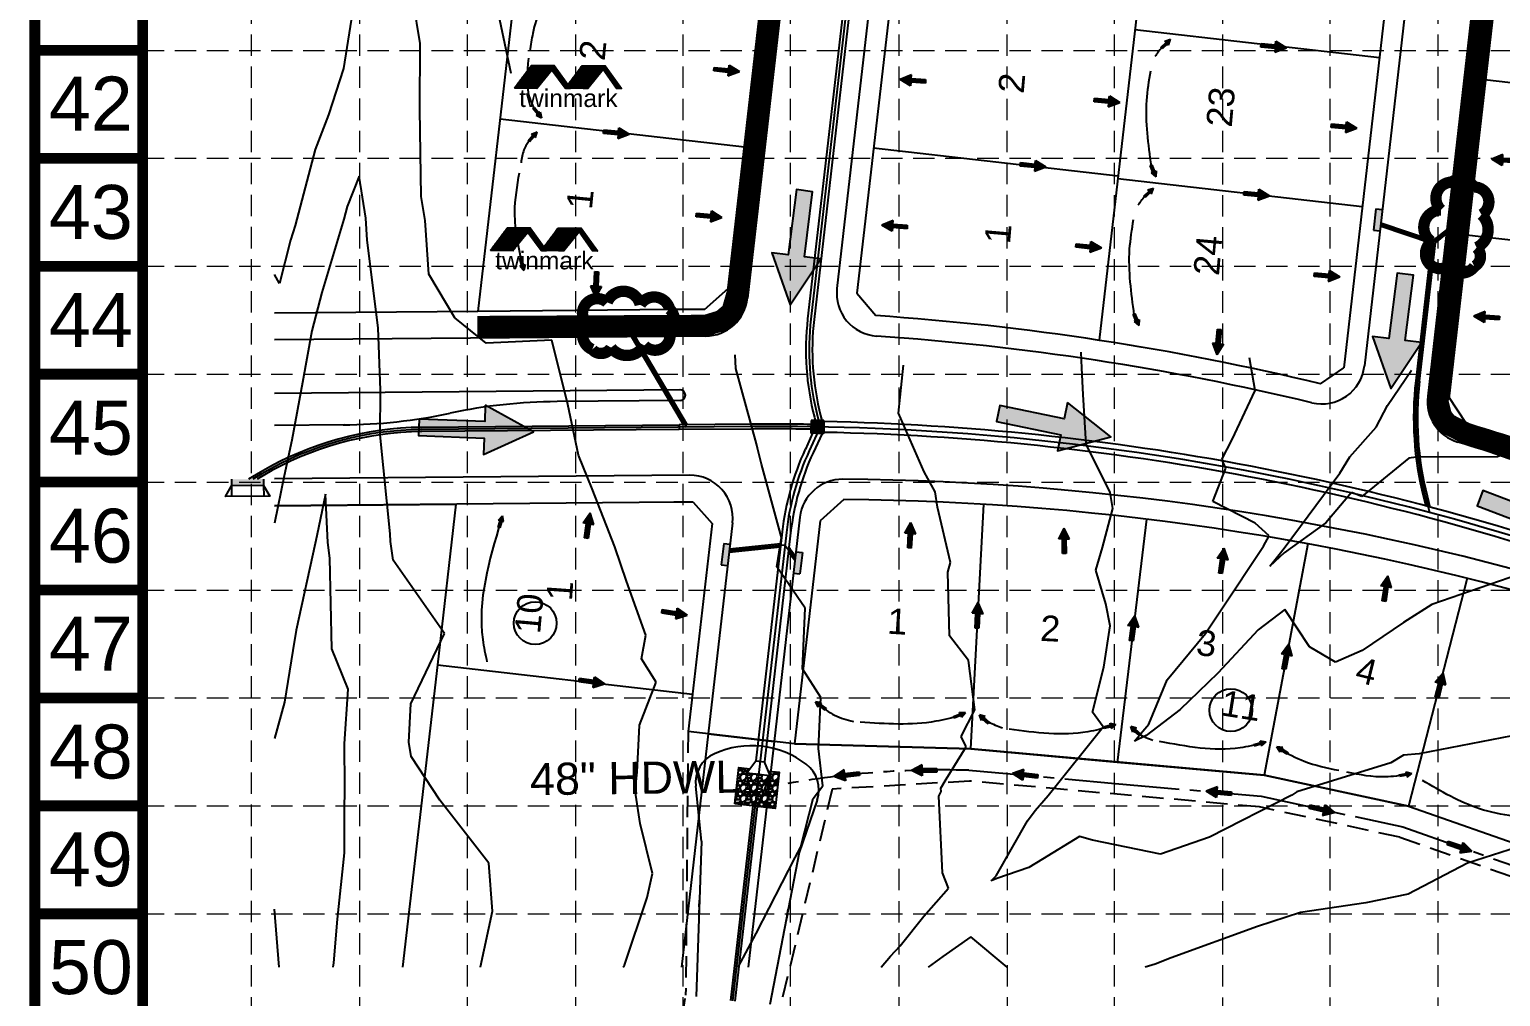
# Model space of a CAD drawing. Header units: feet. Extents: x 9918 to 11941, y 10990 to 14224.
# Drawn here: x 9918 to 10605, y 11660 to 12112 of the extents above; entities that cross this region are included whole.
import ezdxf
from ezdxf.enums import TextEntityAlignment as Align

# ---------------------------------------------------------------- set-up
doc = ezdxf.new("R2010")
doc.units = ezdxf.units.FT
doc.header["$LTSCALE"] = 40
doc.header["$MEASUREMENT"] = 0
for name, pattern in [('CENTER2', [1.125, 0.75, -0.125, 0.125, -0.125]), ('DASHED', [0.75, 0.5, -0.25]), ('HIDDEN', [0.375, 0.25, -0.125])]:
    doc.linetypes.add(name, pattern=pattern)
doc.layers.get('0').update_dxf_attribs({"linetype": 'CONTINUOUS'})
for name, color, linetype in [('ARROWS', 252, 'CONTINUOUS'), ('BASE', 7, 'CONTINUOUS'), ('BNDRY-PH1', 4, 'CONTINUOUS'), ('BNDRY-PH2', 8, 'CONTINUOUS'), ('CONT-MJR', 252, 'CONTINUOUS'), ('CONT-MNR', 253, 'CONTINUOUS'), ('DAMTXT', 4, 'CONTINUOUS'), ('EASE-OS', 2, 'HIDDEN'), ('EROSION BLANKETS', 84, 'CONTINUOUS'), ('GRD-FLOW', 7, 'CONTINUOUS'), ('GRID', 254, 'DASHED'), ('LEGEND', 7, 'CONTINUOUS'), ('LOTNUM', 8, 'CONTINUOUS'), ('LOTS - PH1', 7, 'CONTINUOUS'), ('PAVING-PH1', 1, 'CONTINUOUS'), ('PAVING-PH2', 8, 'CONTINUOUS'), ('SD', 201, 'CONTINUOUS'), ('SD C-LINE', 201, 'CONTINUOUS'), ('SD-C10-STAPTS', 7, 'CONTINUOUS'), ('SWALE-CL', 2, 'CENTER2')]:
    doc.layers.add(name, color=color, linetype=linetype)
doc.styles.add('L200', font='ARIAL.TTF', dxfattribs={"height": 8})
doc.styles.add('L240', font='ARIAL.TTF', dxfattribs={"height": 9.6})
doc.styles.get("Standard").update_dxf_attribs({"font": 'ARIAL.TTF'})
pattern_1 = [(45, (0.54796, -10.2082), (-0.04331029, 0.04331029), [])]

# ---------------------------------------------------------------- blocks, each defined once
blk = doc.blocks.new('tf')
for p, q in [((0, -0.0005), (0, 0.00051)), ((0, 0.00051), (0.00406, 0.00051)), ((0.00406, 0.00051), (0.00406, 0.00153)), ((0.00406, 0.00153), (0.00711, 0)), ((0.00406, -0.00152), (0.00711, 0)), ((0.00406, -0.0005), (0, -0.0005)), ((0.00406, -0.0005), (0.00406, -0.00152))]:
    blk.add_line(p, q)
for points in [[(0, 0.00051), (0, -0.0005), (0.00406, 0.00051), (0.00406, -0.0005)], [(0.00406, -0.00152), (0.00406, 0.00153), (0.00711, 0), (0.00406, 0.00153)]]:
    blk.add_solid(points)
blk = doc.blocks.new('A$C6EFF0722')
h = blk.add_hatch()
h.set_pattern_fill('ANSI31', color=13, scale=0.49, style=0)
h.set_pattern_definition(pattern_1)
h.paths.add_polyline_path([(34.14, 17.05), (45.19, 31.91), (60.53, 31.91), (71.46, 16.77), (68.21, 16.83), (59.28, 29.47), (48.97, 16.77)])
h.paths.add_polyline_path([(0, 16.93), (11.35, 32.03), (26.69, 32.03), (37.55, 16.98), (34, 17.05), (25.01, 29.03), (15.13, 16.89)])
h = blk.add_hatch()
h.set_pattern_fill('ANSI31', color=13, scale=0.49, style=0)
h.set_pattern_definition(pattern_1)
h.paths.add_polyline_path([(0, 16.93), (11.35, 32.03), (26.69, 32.03), (37.55, 16.98), (34, 17.05), (25.01, 29.03), (15.13, 16.89)])
h.paths.add_polyline_path([(35.86, 19.35), (34.15, 17.04), (37.5, 17.01)], flags=17)
h = blk.add_hatch()
h.set_pattern_fill('ANSI31', color=13, scale=0.49, style=0)
h.set_pattern_definition(pattern_1)
h.paths.add_polyline_path([(35.86, 19.35), (34.15, 17.04), (37.5, 17.01)])
at = {"color": 13}
for points in [[(0, 16.93), (11.35, 32.03), (26.69, 32.03), (37.55, 16.98), (34, 17.05), (25.01, 29.03), (15.13, 16.89)], [(34.14, 17.05), (45.19, 31.91), (60.53, 31.91), (71.46, 16.77), (68.21, 16.83), (59.28, 29.47), (48.97, 16.77)], [(35.86, 19.35), (34.15, 17.04), (37.5, 17.01)]]:
    blk.add_lwpolyline(points, close=True, dxfattribs=at)
at = {"color": 13, "insert": (3.21, 16.11), "char_height": 11.76, "width": 355.7589, "attachment_point": 1}
blk.add_mtext('twinmark', dxfattribs=at)
blk = doc.blocks.new('arrow')
blk.add_lwpolyline([(-67.01, -25.36), (-59.33, -25.42), (-59.57, -56.14), (-51.89, -56.2), (-51.65, -25.48), (-43.97, -25.54), (-55.3, -2.41), (-67.01, -25.36)], close=True)
at = {"color": 254}
for points in [[(-43.97, -25.54), (-67.01, -25.36), (-55.3, -2.41), (-67.01, -25.36)], [(-59.57, -56.14), (-51.89, -56.2), (-59.33, -25.42), (-51.65, -25.48)]]:
    blk.add_solid(points, dxfattribs=at)

msp = doc.modelspace()

# ---------------------------------------------------------------- hatches: boundary and pattern name
at = {"layer": 'SD'}
for points in [[(10550.1, 12028.03), (10547.12, 12028.37), (10545.98, 12018.44), (10548.96, 12018.1)], [(10583.88, 12024.15), (10580.9, 12024.5), (10579.76, 12014.56), (10582.74, 12014.22)], [(10203.03, 11971.59), (10188.03, 11971.46), (10188.05, 11968.46), (10203.05, 11968.59)], [(10027.26, 11902.04), (10012.26, 11901.91), (10012.28, 11898.91), (10027.28, 11899.04)], [(10245.27, 11871.58), (10242.29, 11871.92), (10241.15, 11861.99), (10244.13, 11861.65)], [(10279.05, 11867.7), (10276.07, 11868.05), (10274.93, 11858.11), (10277.91, 11857.77)]]:
    msp.add_hatch(color=5, dxfattribs=at).paths.add_polyline_path(points)
h = msp.add_hatch(color=5, dxfattribs=at)
edge = h.paths.add_edge_path()
edge.add_line((10289.1, 11929.37), (10289.04, 11923.37))
edge.add_arc((10274.32, 10736.46), 1187, 89.28966, 89.57928)
edge.add_line((10283.04, 11923.43), (10283.1, 11929.43))
edge.add_arc((10274.32, 10736.46), 1193, 89.29039, 89.57855, ccw=False)
h = msp.add_hatch(dxfattribs=at)
h.set_pattern_fill('GRAVEL', color=1, scale=5, style=0)
h.set_pattern_definition([(228.0128, (3.6, 5), (-39.999991161, -45.000006708), [0.67268, -66.59544]), (184.9697, (3.15, 4.5), (60.0000052576, 4.999956535), [1.15434, -114.279625]), (132.5104, (2, 4.4), (49.999953592, -55.0000433694), [0.81394, -80.58016]), (267.2737, (0.05, 3.15), (4.9999800886, 100.000001475), [1.05119, -104.06779]), (292.8337, (0, 2.1), (-25.000049527, 59.999982059), [1.030775, -102.046865]), (357.2737, (0.4, 1.15), (-100.000001475, 4.9999800886), [1.05119, -104.06779]), (37.6942, (1.45, 1.1), (-65.000036728, -49.9999520258), [1.390145, -137.624245]), (72.2553, (2.55, 1.95), (35.0000538135, 109.9999811562), [1.31244, -129.931605]), (121.4296, (2.95, 3.2), (-40.000041171, 64.9999751825), [1.05475, -104.420365]), (175.2364, (2.4, 4.1), (55.000004732, -4.999957663), [1.20416, -59.003815]), (222.3974, (1.2, 4.2), (-60.0000367554, -54.99996041), [1.55724, -154.166875]), (138.8141, (5, 3.1), (-35.000014734, 29.999986567), [0.531505, -52.61922]), (171.4692, (4.6, 3.45), (64.999991424, -10.0000395502), [1.011185, -100.107555]), (225, (3.6, 3.6), (-6e-16, -5.00000155), [0.707105, -6.36396]), (203.1986, (3.25, 4.2), (24.999998653, 10.000006626), [0.38079, -37.698075]), (291.8014, (2.9, 4.05), (-4.99999955, 15.000001365), [0.538515, -26.38731]), (30.9638, (3.1, 3.55), (14.99999011, 10.00001242), [0.874645, -28.280115]), (161.5651, (3.85, 4), (10.00000217, -4.99999202), [0.632455, -15.178935]), (16.3895, (0, 4.05), (50.000010992, 14.999963549), [0.886, -87.714225]), (70.3462, (0.85, 4.3), (-19.999976237, -55.000010678), [0.743305, -73.58704]), (293.1986, (3.85, 5), (-10.000006626, 24.999998653), [0.761575, -37.31729]), (343.6105, (4.15, 4.3), (-50.000010992, 14.999963549), [0.886, -87.714225]), (339.444, (0, 0.95), (-25.000009223, 9.999979982), [0.8544, -41.86562]), (294.7751, (0.8, 0.65), (-24.999960946, 55.000017109), [0.71589, -70.873215]), (66.8014, (3.9, 0), (10.000006626, 24.999998653), [0.761575, -37.31729]), (17.354, (4.2, 0.7), (-65.0000100955, -19.9999725113), [0.838155, -82.97712]), (69.444, (1.45, 0), (-9.999979982, -25.000009223), [0.4272, -42.29282]), (101.3099, (3.6, 0), (-4.99998816, 20.00000376), [0.25495, -25.240145]), (165.9638, (3.55, 0.25), (15.00000273, -4.99999029), [1.030775, -19.58475]), (186.009, (2.55, 0.5), (49.9999987545, 4.9999965874), [0.95525, -94.569615]), (303.6901, (3.1, 3.1), (-5.00000667, 9.99999779), [0.72111, -17.306645]), (353.1572, (3.5, 2.5), (84.9999968274, -10.0000399896), [1.25897, -124.637815]), (60.9454, (4.75, 2.35), (-20.000000136, -35.000001923), [0.51478, -50.96337]), (90, (5, 2.8), (-5, 5), [0.3, -4.7]), (120.2564, (2.45, 0.65), (19.999974434, -35.000012279), [0.69462, -68.7676]), (48.0128, (2.1, 1.25), (39.999991161, 45.000006708), [1.34536, -65.92276]), (0, (3, 2.25), (5, 5), [1.3, -3.7]), (325.3048, (4.3, 2.25), (-49.999971295, 35.000043048), [0.79057, -78.26637]), (254.0546, (4.95, 1.8), (-4.999999446, -20.000000633), [0.72801, -35.67254]), (207.646, (4.75, 1.1), (-94.999979036, -50.0000385658), [1.185325, -117.34737]), (175.4261, (3.7, 0.55), (-65.0000027916, 4.9999740058), [1.253995, -124.14537])])
h.paths.add_polyline_path([(10268.27, 11764.98), (10263.15, 11765.57), (10264.07, 11763.45), (10257.89, 11749.06), (10266.33, 11748.09)])
h.paths.add_polyline_path([(10253.14, 11764.71), (10254.51, 11766.56), (10249.39, 11767.15), (10247.45, 11750.26), (10255.9, 11749.29)])
h.paths.add_polyline_path([(10258.6, 11764.08), (10253.14, 11764.71), (10255.9, 11749.29), (10256.89, 11749.18)])
h.paths.add_polyline_path([(10264.07, 11763.45), (10258.6, 11764.08), (10256.89, 11749.18), (10257.89, 11749.06)])

# ---------------------------------------------------------------- linework, layer by layer
at = {"layer": 'BASE', "const_width": 5.04}
for points in [[(11938.1, 10992.64), (11938.1, 14221.03), (9920.35, 14221.03), (9920.35, 10992.64)], [(11887.65, 11043.08), (11887.65, 14170.59), (9970.8, 14170.59), (9970.8, 11043.08)]]:
    msp.add_lwpolyline(points, close=True, dxfattribs=at)
for points in [[(9970.8, 12102.4), (9920.35, 12102.4)], [(9970.8, 12051.95), (9920.35, 12051.95)], [(9970.8, 12001.51), (9920.35, 12001.51)], [(9970.8, 11951.07), (9920.35, 11951.07)], [(9970.8, 11900.62), (9920.35, 11900.62)], [(9970.8, 11850.18), (9920.35, 11850.18)], [(9970.8, 11799.74), (9920.35, 11799.74)], [(9970.8, 11749.29), (9920.35, 11749.29)], [(9970.8, 11698.85), (9920.35, 11698.85)]]:
    msp.add_lwpolyline(points, dxfattribs=at)
at = {"layer": 'BNDRY-PH1', "color": 0}
for p, q in [((10204.49, 12651.9), (10127.42, 11980.43)), ((10127.42, 11980.43), (10032.37, 11979.59)), ((10032.37, 11889.58), (10117.08, 11890.33)), ((10117.08, 11890.33), (10108.46, 11815.25)), ((10108.46, 11815.25), (10227.68, 11801.57)), ((10227.68, 11801.57), (10225.66, 11784.03)), ((10275.34, 11778.33), (10225.66, 11784.03)), ((10275.34, 11778.33), (10357.77, 11775.87)), ((10357.77, 11775.87), (10426.19, 11769.78)), ((10426.19, 11769.78), (10494.89, 11763.66)), ((10494.89, 11763.66), (10562.33, 11749.11)), ((10562.33, 11749.11), (10627.43, 11726.29))]:
    msp.add_line(p, q, dxfattribs=at)
at = {"layer": 'BNDRY-PH2'}
for p, q in [((10108.46, 11815.25), (10092.23, 11673.84)), ((10108.46, 11815.25), (10227.68, 11801.57)), ((10227.68, 11801.57), (10225.66, 11784.03)), ((10275.34, 11778.33), (10225.66, 11784.03)), ((10275.34, 11778.33), (10357.77, 11775.87)), ((10357.77, 11775.87), (10426.19, 11769.78)), ((10426.19, 11769.78), (10494.89, 11763.66)), ((10494.89, 11763.66), (10562.33, 11749.11)), ((10562.33, 11749.11), (10627.43, 11726.29))]:
    msp.add_line(p, q, dxfattribs=at)
at = {"layer": 'CONT-MJR', "color": 35}
for p, q in [((10071.86, 12043.66, 620), (10066.31, 12029.49, 620)), ((10074.97, 12023.9, 620), (10071.86, 12043.66, 620)), ((10066.31, 12029.49, 620), (10064.74, 12023.52, 620)), ((10064.74, 12023.52, 620), (10054.44, 11989.18, 620)), ((10075.65, 12013.76, 620), (10074.97, 12023.9, 620)), ((10080.78, 11972.77, 620), (10075.65, 12013.76, 620)), ((10054.44, 11989.18, 620), (10049.81, 11971.31, 620)), ((10049.81, 11971.31, 620), (10045.42, 11947.18, 620)), ((10081.83, 11943.54, 620), (10080.78, 11972.77, 620)), ((10490.67, 11943.43, 615), (10487.98, 11958.65, 615)), ((10045.42, 11947.18, 620), (10040.44, 11920.27, 620)), ((10081.78, 11922.72, 620), (10081.83, 11943.54, 620)), ((10479.95, 11920.45, 615), (10490.67, 11943.43, 615)), ((10086.47, 11876.46, 620), (10081.78, 11922.72, 620)), ((10040.44, 11920.27, 620), (10036.94, 11903.53, 620)), ((10475.06, 11911.23, 615), (10479.95, 11920.45, 615)), ((10476.89, 11907.08, 615), (10475.06, 11911.23, 615)), ((10036.94, 11903.53, 620), (10032.37, 11881.36, 620)), ((10470.91, 11891.51, 615), (10476.89, 11907.08, 615)), ((10490.59, 11881.45, 615), (10470.91, 11891.51, 615)), ((10497.25, 11875.52, 615), (10490.59, 11881.45, 615)), ((10086.63, 11872.9, 620), (10086.47, 11876.46, 620)), ((10494.52, 11870.65, 615), (10497.25, 11875.52, 615)), ((10087.77, 11864.05, 620), (10086.63, 11872.9, 620)), ((10474.77, 11840.93, 615), (10494.52, 11870.65, 615)), ((10111.86, 11829.89, 620), (10087.77, 11864.05, 620)), ((10613.86, 11857.37, 615), (10573.26, 11843.42, 615)), ((10468.28, 11831.08, 615), (10474.77, 11840.93, 615)), ((10504.49, 11841.09, 615), (10492.07, 11831.57, 615)), ((10516.1, 11823.69, 615), (10504.49, 11841.09, 615)), ((10573.26, 11843.42, 615), (10559.91, 11835.04, 615)), ((10559.91, 11835.04, 615), (10540.74, 11821.97, 615)), ((10096.02, 11796.97, 620), (10111.86, 11829.89, 620)), ((10449.49, 11808.2, 615), (10467.48, 11829.9, 615)), ((10467.48, 11829.9, 615), (10468.28, 11831.08, 615)), ((10492.07, 11831.57, 615), (10473.18, 11811.33, 615)), ((10528.15, 11816.43, 615), (10516.1, 11823.69, 615)), ((10540.74, 11821.97, 615), (10528.15, 11816.43, 615)), ((10440.9, 11787.4, 615), (10449.49, 11808.2, 615)), ((10473.18, 11811.33, 615), (10464.15, 11802.55, 615)), ((10464.15, 11802.55, 615), (10455.59, 11794.33, 615)), ((10095.08, 11778.99, 620), (10096.02, 11796.97, 620)), ((10455.59, 11794.33, 615), (10439.71, 11782.1, 615)), ((10434.2, 11779.53, 615), (10438.16, 11784.19, 615)), ((10438.16, 11784.19, 615), (10440.9, 11787.4, 615)), ((10096.19, 11772.32, 620), (10095.08, 11778.99, 620)), ((10439.71, 11782.1, 615), (10434.2, 11779.53, 615)), ((10109.68, 11752, 620), (10096.19, 11772.32, 620)), ((10132.52, 11722.51, 620), (10109.68, 11752, 620)), ((10134.17, 11700.03, 620), (10132.52, 11722.51, 620)), ((10128.69, 11673.98, 620), (10134.17, 11700.03, 620)), ((10128.67, 11673.84, 620), (10128.69, 11673.98, 620))]:
    msp.add_line(p, q, dxfattribs=at)
at = {"layer": 'CONT-MNR', "color": 35}
for p, q in [((10142.99, 12091.59, 618), (10135.11, 12129.01, 618)), ((10069.22, 12123.31, 619), (10064.62, 12094, 619)), ((10100.41, 12105.64, 619), (10097.18, 12125.61, 619)), ((10100.25, 12074.78, 619), (10100.41, 12105.64, 619)), ((10064.62, 12094, 619), (10057.65, 12072.21, 619)), ((10100.98, 12034.13, 619), (10100.25, 12074.78, 619)), ((10057.65, 12072.21, 619), (10051.32, 12056.07, 619)), ((10051.32, 12056.07, 619), (10042.01, 12020.62, 619)), ((10102.75, 12022.89, 619), (10100.98, 12034.13, 619)), ((10042.01, 12020.62, 619), (10039.91, 12013.64, 619)), ((10104.44, 11997.73, 619), (10102.75, 12022.89, 619)), ((10039.91, 12013.64, 619), (10034.7, 11993.5, 619)), ((10034.7, 11993.5, 619), (10032.37, 11997.69, 619)), ((10116.59, 11977.35, 619), (10104.44, 11997.73, 619)), ((10131.28, 11965.6, 619), (10116.59, 11977.35, 619)), ((10161.95, 11966.96, 619), (10131.28, 11965.6, 619)), ((10169.37, 11936.85, 619), (10161.95, 11966.96, 619)), ((10247.91, 11953.77, 618), (10247.66, 11960.11, 618)), ((10409.64, 11953.92, 616), (10409.29, 11961.41, 616)), ((10257.59, 11918.53, 618), (10247.91, 11953.77, 618)), ((10323.99, 11932.87, 617), (10326.36, 11955.27, 617)), ((10410.33, 11941.55, 616), (10409.64, 11953.92, 616)), ((10552.58, 11936.49, 614), (10563.78, 11953, 614)), ((10174.49, 11913.19, 619), (10169.37, 11936.85, 619)), ((10411.72, 11918.27, 616), (10410.33, 11941.55, 616)), ((10547.14, 11926.33, 614), (10552.58, 11936.49, 614)), ((10336, 11905.45, 617), (10323.99, 11932.87, 617)), ((10534.87, 11912.38, 614), (10547.14, 11926.33, 614)), ((10631.34, 11923.57, 614), (10603.94, 11912.45, 614)), ((10258.05, 11916.51, 618), (10257.59, 11918.53, 618)), ((10259.89, 11909.02, 618), (10258.05, 11916.51, 618)), ((10422.91, 11895.7, 616), (10411.72, 11918.27, 616)), ((10180.78, 11897.4, 619), (10174.49, 11913.19, 619)), ((10269.32, 11874.75, 618), (10259.89, 11909.02, 618)), ((10530.18, 11904.8, 614), (10534.87, 11912.38, 614)), ((10562.51, 11911.74, 614), (10540.52, 11893.85, 614)), ((10565.84, 11912.23, 614), (10562.51, 11911.74, 614)), ((10603.94, 11912.45, 614), (10565.84, 11912.23, 614)), ((10341.08, 11896, 617), (10336, 11905.45, 617)), ((10504.27, 11869.81, 614), (10530.18, 11904.8, 614)), ((10056.2, 11894.9, 621), (10052.15, 11875.53, 621)), ((10057.22, 11872.4, 621), (10056.2, 11894.9, 621)), ((10191.34, 11870.38, 619), (10180.78, 11897.4, 619)), ((10342.24, 11888.87, 617), (10341.08, 11896, 617)), ((10424.09, 11888.29, 616), (10422.91, 11895.7, 616)), ((10535.68, 11895.69, 614), (10523.71, 11881.57, 614)), ((10540.52, 11893.85, 614), (10535.68, 11895.69, 614)), ((10348.28, 11863.09, 617), (10342.24, 11888.87, 617)), ((10419.24, 11870.02, 616), (10424.09, 11888.29, 616)), ((10523.71, 11881.57, 614), (10504.14, 11867.52, 614)), ((10052.15, 11875.53, 621), (10051.4, 11871.91, 621)), ((10267.05, 11860.96, 618), (10269.32, 11874.75, 618)), ((10051.4, 11871.91, 621), (10042.56, 11831.48, 621)), ((10058.16, 11865.13, 621), (10057.22, 11872.4, 621)), ((10196.9, 11854.31, 619), (10191.34, 11870.38, 619)), ((10416.15, 11859.39, 616), (10419.24, 11870.02, 616)), ((10504.14, 11867.52, 614), (10497.51, 11861.35, 614)), ((10497.51, 11861.35, 614), (10501.83, 11866.82, 614)), ((10501.83, 11866.82, 614), (10504.27, 11869.81, 614)), ((10059.2, 11822.72, 621), (10058.16, 11865.13, 621)), ((10280.32, 11841.7, 618), (10267.05, 11860.96, 618)), ((10347.08, 11858.55, 617), (10348.28, 11863.09, 617)), ((10205.87, 11829.05, 619), (10196.9, 11854.31, 619)), ((10347.76, 11828.72, 617), (10347.08, 11858.55, 617)), ((10420.85, 11843.78, 616), (10416.15, 11859.39, 616)), ((10279.11, 11813.28, 618), (10280.32, 11841.7, 618)), ((10422.82, 11833.41, 616), (10420.85, 11843.78, 616)), ((10419.91, 11814.06, 616), (10422.82, 11833.41, 616)), ((10042.56, 11831.48, 621), (10040.98, 11821.87, 621)), ((10203.89, 11817.96, 619), (10205.87, 11829.05, 619)), ((10356.76, 11817.22, 617), (10347.76, 11828.72, 617)), ((10040.98, 11821.87, 621), (10037.06, 11797.68, 621)), ((10066.72, 11803.89, 621), (10059.2, 11822.72, 621)), ((10210.72, 11807.11, 619), (10203.89, 11817.96, 619)), ((10287.68, 11799.95, 618), (10279.11, 11813.28, 618)), ((10359.69, 11794.21, 617), (10356.76, 11817.22, 617)), ((10414.6, 11793.08, 616), (10419.91, 11814.06, 616)), ((10202.94, 11787.01, 619), (10210.72, 11807.11, 619)), ((10065.04, 11778.32, 621), (10066.72, 11803.89, 621)), ((10286.6, 11776.12, 618), (10287.68, 11799.95, 618)), ((10037.06, 11797.68, 621), (10032.37, 11780.71, 621)), ((10353.2, 11781.66, 617), (10359.69, 11794.21, 617)), ((10419.65, 11786.3, 616), (10414.6, 11793.08, 616)), ((10201.85, 11765.04, 619), (10202.94, 11787.01, 619)), ((10393.86, 11754.06, 616), (10419.65, 11786.3, 616)), ((10065.16, 11757.96, 621), (10065.04, 11778.32, 621)), ((10355.6, 11776.81, 617), (10353.2, 11781.66, 617)), ((10610.78, 11782.09, 616), (10567.28, 11773.58, 616)), ((10288.62, 11758.66, 618), (10286.6, 11776.12, 618)), ((10346.2, 11761.82, 617), (10355.6, 11776.81, 617)), ((10560, 11773.04, 616), (10554.12, 11769.45, 616)), ((10567.28, 11773.58, 616), (10560, 11773.04, 616)), ((10200.95, 11756.35, 619), (10201.85, 11765.04, 619)), ((10554.12, 11769.45, 616), (10510.07, 11755.89, 616)), ((10065.04, 11746.41, 621), (10065.16, 11757.96, 621)), ((10284.12, 11752.69, 618), (10288.62, 11758.66, 618)), ((10343.75, 11757.55, 617), (10346.2, 11761.82, 617)), ((10343.99, 11756.05, 617), (10343.75, 11757.55, 617)), ((10203.32, 11741.07, 619), (10200.95, 11756.35, 619)), ((10278.34, 11730.07, 618), (10284.12, 11752.69, 618)), ((10342.78, 11753.79, 617), (10343.99, 11756.05, 617)), ((10344.48, 11718.01, 617), (10342.78, 11753.79, 617)), ((10387.86, 11747.09, 616), (10393.86, 11754.06, 616)), ((10507.77, 11754.26, 616), (10469.3, 11734.7, 616)), ((10510.07, 11755.89, 616), (10507.77, 11754.26, 616)), ((10065.12, 11727.34, 621), (10065.04, 11746.41, 621)), ((10384.23, 11742.34, 616), (10387.86, 11747.09, 616)), ((10209.03, 11717.64, 619), (10203.32, 11741.07, 619)), ((10369.56, 11716.57, 616), (10384.23, 11742.34, 616)), ((10275.61, 11725.19, 618), (10278.34, 11730.07, 618)), ((10408.64, 11734.98, 616), (10391.29, 11724.43, 616)), ((10414.61, 11733.31, 616), (10408.64, 11734.98, 616)), ((10446.39, 11726.75, 616), (10414.61, 11733.31, 616)), ((10469.3, 11734.7, 616), (10446.39, 11726.75, 616)), ((10622.86, 11733.03, 617), (10589.83, 11722.55, 617)), ((10061.75, 11696.26, 621), (10065.12, 11727.34, 621)), ((10257.44, 11689.71, 618), (10275.61, 11725.19, 618)), ((10391.29, 11724.43, 616), (10384.96, 11720.41, 616)), ((10589.83, 11722.55, 617), (10562.24, 11708.01, 617)), ((10206.46, 11706.53, 619), (10209.03, 11717.64, 619)), ((10347.28, 11710.88, 617), (10344.48, 11718.01, 617)), ((10367.36, 11714.26, 616), (10369.56, 11716.57, 616)), ((10369.91, 11715.33, 616), (10367.36, 11714.26, 616)), ((10384.96, 11720.41, 616), (10369.91, 11715.33, 616)), ((10335.79, 11697.8, 617), (10347.28, 11710.88, 617)), ((10195.91, 11674.86, 619), (10206.46, 11706.53, 619)), ((10542.42, 11703.9, 617), (10511.84, 11699.46, 617)), ((10562.24, 11708.01, 617), (10542.42, 11703.9, 617)), ((10034.61, 11673.84, 622), (10032.37, 11701, 622)), ((10060.02, 11675.88, 621), (10061.75, 11696.26, 621)), ((10324.7, 11683.92, 617), (10335.79, 11697.8, 617)), ((10511.84, 11699.46, 617), (10491.8, 11692.94, 617)), ((10249.11, 11673.84, 618), (10257.44, 11689.71, 618)), ((10357.76, 11688.15, 617), (10344.65, 11678.84, 617)), ((10374.83, 11673.84, 617), (10357.76, 11688.15, 617)), ((10491.8, 11692.94, 617), (10451.44, 11678.2, 617)), ((10320.24, 11679.04, 617), (10324.7, 11683.92, 617)), ((10059.77, 11673.84, 621), (10060.02, 11675.88, 621)), ((10195.33, 11673.84, 619), (10195.91, 11674.86, 619)), ((10315.94, 11673.84, 617), (10320.24, 11679.04, 617)), ((10344.65, 11678.84, 617), (10337.77, 11673.84, 617)), ((10443.97, 11675.26, 617), (10439.31, 11673.84, 617)), ((10451.44, 11678.2, 617), (10443.97, 11675.26, 617))]:
    msp.add_line(p, q, dxfattribs=at)
at = {"layer": 'EASE-OS', "color": 253}
for p, q in [((10357.14, 11760.87), (10293, 11757.12)), ((10492.63, 11748.8), (10357.14, 11760.87)), ((10558.25, 11734.65), (10492.63, 11748.8)), ((10558.25, 11734.65), (10636.36, 11707.26))]:
    msp.add_line(p, q, dxfattribs=at)
at = {"layer": 'EASE-OS', "color": 253, "flags": 128}
for points in [[(10225.66, 11784.03), (10224.5, 11660.87)], [(10293, 11757.12), (10268.86, 11655.82)]]:
    msp.add_lwpolyline(points, dxfattribs=at)
at = {"layer": 'EASE-OS', "color": 253}
msp.add_arc((9944.99, 11701.67), 282.47, 328.04719, 351.69623, dxfattribs=at)
at = {"layer": 'EROSION BLANKETS', "const_width": 10, "flags": 128}
for points in [[(10193.03, 12550.2), (10207.75, 12548.41), (10311.49, 12536.67), (10309.15, 12515.94), (10248.54, 11988.57), (10246.12, 11980.13), (10241.41, 11976.11), (10233.93, 11973.83), (10127.13, 11973.3)], [(10676.98, 11892.68), (10588.72, 11923.63), (10580.45, 11927.86), (10577.76, 11931.32), (10576.03, 11938.05), (10576.99, 11945.35), (10636.23, 12461.08), (10638.33, 12466.02), (10643.27, 12470.77), (10649.93, 12473.44), (10655.63, 12472.86), (10690.06, 12467.16), (10718.59, 12459.36), (10737.04, 12451.95), (10763.86, 12440.92)]]:
    msp.add_lwpolyline(points, dxfattribs=at)
at = {"layer": 'GRD-FLOW'}
for points in [[(10161.17, 12133.84), (10153.08, 12110.31), (10151.75, 12102.17)], [(10450.67, 12106.76), (10447.01, 12103.6), (10443.84, 12099.52)], [(10155.56, 12072.38), (10151.96, 12079.43), (10151.19, 12098.78)], [(10442.17, 12048.36), (10440, 12078.98), (10441.84, 12092.91)], [(10153.92, 12063.06), (10148.92, 12055.89), (10147.6, 12049.8)], [(10148.31, 12001.59), (10144.69, 12026.69), (10146.84, 12045.23)], [(10442.69, 12037.22), (10439.03, 12034.05), (10435.86, 12029.98)], [(10434.19, 11978.82), (10432.01, 12009.44), (10433.85, 12023.37)], [(10138.09, 11882.36), (10129.67, 11826.99), (10131.66, 11816.56)], [(10286.55, 11796.75), (10294.12, 11791.62), (10302.9, 11788.68)], [(10352.7, 11791.41), (10341.47, 11788.8), (10306.06, 11788.43)], [(10362.88, 11790.5), (10366, 11788.58), (10372.56, 11785.73)], [(10423.18, 11786.45), (10412.44, 11783.91), (10375.68, 11785.12)], [(10433.22, 11784.77), (10436.33, 11782.85), (10442.9, 11780)], [(10493.81, 11778.59), (10483.62, 11776.42), (10446.01, 11779.4)], [(10502.08, 11775.74), (10513.57, 11770.17), (10529.71, 11765.93)], [(10561.85, 11764.02), (10551.5, 11762.8), (10533.57, 11764.99)], [(10627.75, 11742.7), (10595.5, 11747.95), (10568.84, 11761.15)]]:
    msp.add_spline(points, degree=3, dxfattribs=at)
at = {"layer": 'GRID', "color": 252, "linetype": 'HIDDEN', "lineweight": 0}
for p, q in [((10021.7, 11244.86), (10021.43, 14168.69)), ((10072.36, 11244.86), (10071.73, 14168.67)), ((10122.65, 11244.85), (10122.18, 14168.54)), ((10173.36, 11244.84), (10172.56, 14168.46)), ((10223.35, 11244.83), (10223.13, 14168.85)), ((10273.48, 11244.82), (10273.64, 14168.75)), ((10324.3, 11244.82), (10324.03, 14168.57)), ((10374.93, 11244.81), (10374.41, 14168.61)), ((10424.97, 11244.8), (10424.98, 14168.58)), ((10475.55, 11244.79), (10475.5, 14168.57)), ((10525.68, 11244.78), (10525.78, 14168.56)), ((10576.14, 11244.78), (10576.45, 14168.5)), ((9970.8, 12102.4), (11887.65, 12102.4)), ((9970.8, 12051.95), (11887.65, 12051.95)), ((9970.8, 12001.51), (11887.65, 12001.51)), ((9970.8, 11951.07), (11887.65, 11951.07)), ((9970.8, 11900.62), (11887.65, 11900.62)), ((9970.8, 11850.18), (11887.65, 11850.18)), ((9970.8, 11799.74), (11887.65, 11799.74)), ((9970.8, 11749.29), (11887.65, 11749.29)), ((9970.8, 11698.85), (11887.65, 11698.85))]:
    msp.add_line(p, q, dxfattribs=at)
at = {"layer": 'LEGEND', "color": 170, "ltscale": 100, "const_width": 5.3}
for points in [[(10596.44, 12025.6, 0.520567), (10596.44, 12025.6, 0.765195), (10592.94, 12038.55, 0.417879), (10582.32, 12040.81, 0.6649), (10577.52, 12027.81, 0.744833), (10573.14, 12012.94, 0.975642), (10580.94, 12001.52, 0.520567), (10593.16, 12001.46, 0.520567), (10594.14, 12010.22, 0.540264), (10596.44, 12025.6)], [(10205.15, 11964.51, 0.520567), (10205.15, 11964.51, 0.765195), (10217.07, 11970.68, 0.417879), (10217.02, 11981.53, 0.6649), (10203.3, 11983.47, 0.744833), (10187.84, 11984.59, 0.975642), (10178.33, 11974.55, 0.520567), (10180.86, 11962.6, 0.520567), (10189.64, 11963.5, 0.540264), (10205.15, 11964.51)]]:
    msp.add_lwpolyline(points, format="xyb", close=True, dxfattribs=at)
at = {"layer": 'LOTNUM', "color": 7}
for centre in [(10154.21, 11834.7), (10479.31, 11794.04)]:
    msp.add_circle(centre, 10, dxfattribs=at)
at = {"layer": 'LOTS - PH1'}
for p, q in [((10450.88, 13789.95), (10244.4, 11991.13)), ((10261.56, 13149.05), (10127.42, 11980.43)), ((10405.82, 12871.21), (10304.55, 11988.99)), ((10519.07, 12849.4), (10417.77, 11966.9)), ((10616.95, 12693.65), (10532.05, 11954.08)), ((10640.43, 12459.78), (10580.86, 11940.82)), ((10434.44, 12112.13), (10548.69, 12099.02)), ((10712.07, 12075.49), (10597.82, 12088.6)), ((10137.75, 12070.41), (10252, 12057.29)), ((10426.57, 12043.56), (10312.32, 12056.67)), ((10426.46, 12042.59), (10540.71, 12029.48)), ((10703.75, 12002.96), (10589.5, 12016.08)), ((10233.26, 11981.27), (10244.4, 11991.13)), ((10304.55, 11988.99), (10313.39, 11978.42)), ((10127.42, 11980.43), (10032.37, 11979.59)), ((10218.14, 11981.23), (10127.42, 11980.43)), ((10521.2, 11946.53), (10532.05, 11954.08)), ((10580.86, 11940.82), (10589.3, 11928.04)), ((10219.82, 11891.24), (10032.37, 11889.58)), ((10117.08, 11890.33), (10108.46, 11815.25)), ((10227.97, 11891.27), (10236.83, 11881.31)), ((10298.44, 11892.44), (10287.3, 11882.54)), ((10357.77, 11775.87), (10363.92, 11890.25)), ((10236.83, 11881.31), (10225.66, 11784.03)), ((10287.3, 11882.54), (10275.34, 11778.33)), ((10439.85, 11883.3), (10426.15, 11769.47)), ((10515.21, 11871.77), (10494.89, 11763.66)), ((10589.74, 11855.64), (10562.33, 11749.11)), ((10108.46, 11815.25), (10227.68, 11801.57)), ((10357.77, 11775.87), (10275.34, 11778.33)), ((10494.89, 11763.66), (10357.77, 11775.87)), ((10562.33, 11749.11), (10494.89, 11763.66)), ((10562.33, 11749.11), (10627.43, 11726.29))]:
    msp.add_line(p, q, dxfattribs=at)
for centre, radius, start, end in [((10229.12, 10736.27), 1245, 89.80946, 90.50524), ((10229.12, 10736.27), 1245, 76.43181, 86.11894), ((10229.12, 10736.27), 1245, 68.8466, 73.18376), ((10229.12, 10736.27), 1155, 90.05717, 90.50524), ((10288.9, 10645.37), 1247.1, 72.53461, 89.56183)]:
    msp.add_arc(centre, radius, start, end, dxfattribs=at)
at = {"layer": 'PAVING-PH1', "color": 7}
for p, q in [((10396.32, 12871.8), (10295.23, 11991.11)), ((10316.86, 12539.04), (10253.44, 11986.58)), ((10604.18, 12499.17), (10541.71, 11954.89)), ((10630.93, 12460.37), (10571.29, 11940.72)), ((10640.87, 12459.23), (10581.22, 11939.58)), ((10233.75, 11968.86), (10032.37, 11967.09)), ((10222.18, 11943.76), (10032.37, 11942.09)), ((10221.89, 11938.76), (10164.4, 11938.25)), ((10064.99, 11927.37), (10032.37, 11927.09)), ((10226.37, 11903.8), (10032.37, 11902.08)), ((10246.42, 11881.52), (10235.1, 11782.95)), ((10277.93, 11884.22), (10265.9, 11779.41)), ((10235.1, 11782.95), (10265.9, 11779.41))]:
    msp.add_line(p, q, dxfattribs=at)
for centre, radius, start, end in [((10315.1, 11988.83), 20, 173.45194, 266.0732), ((10233.57, 11988.86), 20, 270.50524, 353.45194), ((10229.12, 10736.27), 1235.5, 76.51748, 86.0732), ((10521.84, 11957.17), 20, 256.51748, 353.45194), ((10221.87, 11941.26), 2.5, 270.50524, 90.50524), ((10166.35, 11688.26), 250, 90.44794, 101.98372), ((10591.16, 11938.44), 20, 173.45194, 253.24028), ((10062.53, 12177.36), 250, 270.44794, 281.98372), ((10229.12, 10736.27), 1235.5, 68.8466, 73.24028), ((10226.55, 11883.8), 20, 353.45194, 90.50524), ((10297.8, 11881.94), 20, 89.58776, 173.45194), ((10288.9, 10645.37), 1256.6, 72.50362, 89.58776)]:
    msp.add_arc(centre, radius, start, end, dxfattribs=at)
at = {"layer": 'PAVING-PH2'}
for p, q in [((10235.1, 11782.95), (10222.58, 11673.84)), ((10235.1, 11782.95), (10222.58, 11673.84)), ((10235.1, 11782.95), (10222.58, 11673.84)), ((10265.9, 11779.41), (10253.78, 11673.84)), ((10265.9, 11779.41), (10253.78, 11673.84)), ((10265.9, 11779.41), (10253.78, 11673.84))]:
    msp.add_line(p, q, dxfattribs=at)
at = {"layer": 'SD', "color": 5}
for p, q in [((10349.27, 12540.85), (10284.5, 11976.57)), ((10345.95, 12538.21), (10281.52, 11976.92)), ((10547.12, 12028.37), (10545.98, 12018.44)), ((10547.12, 12028.37), (10550.1, 12028.03)), ((10545.98, 12018.44), (10548.96, 12018.1)), ((10549.07, 12020.37), (10573.08, 12012.23)), ((10549.39, 12021.84), (10573.87, 12013.55)), ((10573.87, 12013.55), (10580.22, 12018.59)), ((10580.9, 12024.5), (10583.88, 12024.15)), ((10583.88, 12024.15), (10582.74, 12014.22)), ((10573.08, 12012.23), (10565.7, 11947.98)), ((10567.44, 11947.78), (10574.86, 12012.42)), ((10574.86, 12012.42), (10579.98, 12016.49)), ((10579.76, 12014.56), (10582.74, 12014.22)), ((10199.19, 11968.56), (10223.44, 11927.4)), ((10200.92, 11968.57), (10225.17, 11927.41)), ((10283.1, 11929.43), (10283.04, 11923.43)), ((10284.69, 11930.96), (10285.09, 11929.42)), ((10287.6, 11931.71), (10288.19, 11929.38)), ((10289.1, 11929.37), (10289.04, 11923.37)), ((10221.51, 11927.25), (10101.21, 11926.19)), ((10221.53, 11925.25), (10101.23, 11924.19)), ((10255, 11927.67), (10221.51, 11927.38)), ((10221.51, 11927.38), (10221.53, 11925.13)), ((10255.02, 11925.42), (10221.53, 11925.13)), ((10283.84, 11923.43), (10280.44, 11916.04)), ((10288.23, 11923.38), (10284.07, 11914.37)), ((10025.89, 11905.3), (10020.26, 11901.98)), ((10026.91, 11903.57), (10024.26, 11902.01)), ((10027.28, 11899.04), (10012.28, 11898.91)), ((10571.04, 11894.15), (10572.35, 11888.94)), ((10569.34, 11893.72), (10570.42, 11889.45)), ((10269.59, 11877.33), (10257.31, 11770.33)), ((10273.56, 11876.87), (10261.28, 11769.87)), ((10242.29, 11871.92), (10241.15, 11861.99)), ((10242.29, 11871.92), (10245.27, 11871.58)), ((10244.84, 11867.84), (10268.79, 11870.37)), ((10245.02, 11869.36), (10268.97, 11871.9)), ((10272.53, 11867.89), (10275.61, 11864.01)), ((10272.77, 11870), (10275.85, 11866.12)), ((10276.07, 11868.05), (10279.05, 11867.7)), ((10279.05, 11867.7), (10277.91, 11857.77)), ((10241.15, 11861.99), (10244.13, 11861.65)), ((10274.93, 11858.11), (10277.91, 11857.77)), ((10253.14, 11764.71), (10257.31, 11770.33)), ((10257.31, 11770.33), (10261.28, 11769.87)), ((10253.14, 11764.71), (10264.07, 11763.45)), ((10264.07, 11763.45), (10261.28, 11769.87)), ((10231.86, 11732.75), (10229.23, 11758.46)), ((10285.94, 11751.95), (10277.56, 11727.5)), ((10255.9, 11749.29), (10245.46, 11658.31)), ((10257.89, 11749.06), (10247.44, 11658.08)), ((10231.86, 11732.75), (10229.45, 11660.15)), ((10277.56, 11727.5), (10263.9, 11656.46))]:
    msp.add_line(p, q, dxfattribs=at)
at = {"layer": 'SD', "color": 5, "flags": 128}
for points in [[(10188.05, 11968.46), (10188.03, 11971.46), (10203.03, 11971.59)], [(10203.05, 11968.59), (10203.03, 11971.59)], [(10012.26, 11901.91), (10012.28, 11898.91)], [(10027.26, 11902.04), (10027.28, 11899.04)], [(10027.28, 11899.04), (10030.21, 11894.07), (10009.44, 11893.88), (10012.28, 11898.91)], [(10012.28, 11898.91), (10012.33, 11893.91)], [(10027.28, 11899.04), (10027.33, 11894.04)], [(10255.9, 11749.29), (10253.14, 11764.71)], [(10264.07, 11763.45), (10257.89, 11749.06)], [(10230.84, 11702.13), (10230.73, 11699.1)], [(10230.84, 11702.13), (10230.94, 11705.16)], [(10271.91, 11698.09), (10271.37, 11695.1)], [(10271.91, 11698.09), (10272.46, 11701.07)]]:
    msp.add_lwpolyline(points, dxfattribs=at)
at = {"layer": 'SD', "color": 1, "flags": 128}
msp.add_lwpolyline([(10247.45, 11750.26), (10249.39, 11767.15), (10254.51, 11766.56), (10253.14, 11764.71), (10264.07, 11763.45), (10263.15, 11765.57), (10268.27, 11764.98), (10266.33, 11748.09)], close=True, dxfattribs=at)
at = {"layer": 'SD', "color": 5}
for centre, radius, start, end in [((10407.2, 11962.49), 126.5, 173.45194, 194.43404), ((10407.2, 11962.49), 123.5, 173.45194, 194.43404), ((10715.59, 11930.77), 150.88, 173.45194, 194.2183), ((10715.59, 11930.77), 149.12, 173.45194, 194.2183), ((10274.32, 10736.46), 1193, 89.29039, 89.57855), ((10265.5, 10736.6), 1192.5, 69.57193, 88.86668), ((10102.54, 11775.2), 151, 90.50524, 120.50524), ((10102.54, 11775.2), 149, 90.50524, 120.50524), ((10265.49, 10737.72), 1190, 89.15337, 90.50524), ((10265.51, 10735.47), 1190, 89.15539, 90.50524), ((10274.32, 10736.46), 1187, 89.28966, 89.57928), ((10265.5, 10736.6), 1187.5, 69.56991, 88.86429), ((10395.76, 11862.85), 127, 155.23756, 173.45194), ((10395.76, 11862.85), 123, 155.23756, 173.45194), ((10255.31, 11735.43), 41.98, 52.46207, 114.44182), ((10244.15, 11759.99), 15, 114.44182, 185.8293), ((10271.75, 11756.82), 15, 341.07459, 52.46207)]:
    msp.add_arc(centre, radius, start, end, dxfattribs=at)
at = {"layer": 'SD C-LINE', "color": 5}
for p, q in [((10347.78, 12541.02), (10283.01, 11976.75)), ((10549.31, 12021.08), (10574.01, 12012.7)), ((10574.01, 12012.7), (10566.57, 11947.88)), ((10574.01, 12012.7), (10580.1, 12017.54)), ((10200.05, 11968.57), (10224.96, 11926.28)), ((10286.14, 11931.33), (10287.42, 11926.39)), ((10255.01, 11926.55), (10101.22, 11925.19)), ((10287.42, 11926.39), (10282.25, 11915.2)), ((10026.4, 11904.44), (10022.26, 11902)), ((10570.19, 11893.93), (10572.09, 11886.42)), ((10271.58, 11877.1), (10246.45, 11658.2)), ((10244.93, 11868.6), (10270.92, 11871.35)), ((10270.89, 11871.16), (10275.73, 11865.07))]:
    msp.add_line(p, q, dxfattribs=at)
for centre, radius, start, end in [((10407.2, 11962.49), 125, 173.45194, 194.43404), ((10715.59, 11930.77), 150, 173.45194, 194.2183), ((10102.54, 11775.2), 150, 90.50524, 120.50524), ((10265.5, 10736.6), 1190, 68.20894, 90.50524), ((10395.76, 11862.85), 125, 155.23756, 173.45194)]:
    msp.add_arc(centre, radius, start, end, dxfattribs=at)
at = {"layer": 'SWALE-CL', "color": 5}
for p, q in [((10356.88, 11765.91), (10425.3, 11759.82)), ((10356.88, 11765.91), (10425.3, 11759.82)), ((10425.3, 11759.82), (10493.39, 11753.75)), ((10425.3, 11759.82), (10493.39, 11753.75)), ((10493.39, 11753.75), (10559.61, 11739.47)), ((10493.39, 11753.75), (10559.61, 11739.47)), ((10559.61, 11739.47), (10624.12, 11716.85)), ((10559.61, 11739.47), (10624.12, 11716.85))]:
    msp.add_line(p, q, dxfattribs=at)
msp.add_arc((10344.82, 11349.44), 416.65, 88.34131, 101.2982, dxfattribs=at)
msp.add_arc((10344.82, 11349.44), 416.65, 88.34131, 101.2982, dxfattribs=at)

# ---------------------------------------------------------------- block references
at = {"layer": 'ARROWS'}
for p, rotation in [((10218.09, 11987.62), 173.2310646436845), ((10498.84, 11948.56), 173.2310646436847), ((10414.88, 11867.11), 258.8587663475116), ((10154.28, 11868.82), 268.3359258283052), ((10628.83, 11821.3), 249.5172608127857)]:
    msp.add_blockref('arrow', p, dxfattribs=dict(at, rotation=rotation))
at = {"layer": 'GRD-FLOW'}
for p, xscale, yscale, zscale, rotation in [((10446.94, 12103.46), 825.5659071512243, 825.5659071512237, 825.5659071512242, 44.47952384895695), ((10493.36, 12104.76), 1677.320435747334, 1677.320435747335, 1677.320435747335, 354.5824077530629), ((10237.75, 12093.61), 1677.320435747334, 1677.320435747335, 1677.320435747335, 354.5824077530629), ((10336.61, 12087.98), 1677.320435747334, 1677.320435747335, 1677.320435747335, 175.9169404408363), ((10415.49, 12079.24), 1677.320435747334, 1677.320435747335, 1677.320435747335, 354.5824077530629), ((10153.48, 12075.49), 825.5659071512242, 825.5659071512237, 825.5659071512242, 309.2381367621996), ((10186.25, 12064.36), 1677.320435747334, 1677.320435747335, 1677.320435747335, 354.5824077530629), ((10526.29, 12067.16), 1677.320435747334, 1677.320435747335, 1677.320435747335, 354.5824077530629), ((10151.26, 12059.9), 825.5659071512234, 825.5659071512237, 825.5659071512242, 49.08154901365642), ((10613.09, 12050.73), 1677.320435747334, 1677.320435747335, 1677.320435747335, 175.9169404408363), ((10380.92, 12049.07), 1677.320435747334, 1677.320435747335, 1677.320435747335, 354.5824077530629), ((10442.02, 12048.79), 825.5659071512249, 825.5659071512237, 825.5659071512242, 292.0867586571443), ((10438.96, 12033.91), 825.5659071512243, 825.5659071512237, 825.5659071512242, 44.47952384895695), ((10485.42, 12035.58), 1677.320435747334, 1677.320435747335, 1677.320435747335, 354.5824077530629), ((10229.57, 12025.47), 1677.320435747334, 1677.320435747335, 1677.320435747335, 354.5824077530629), ((10328.02, 12019.92), 1677.320435747334, 1677.320435747335, 1677.320435747335, 175.9169404408363), ((10406.9, 12011.19), 1677.320435747334, 1677.320435747335, 1677.320435747335, 354.5824077530629), ((10147.37, 12005.17), 825.5659071512251, 825.5659071512237, 825.5659071512242, 284.5869171148852), ((10182.89, 11998.95), 1677.320435747335, 1677.320435747335, 1677.320435747335, 267.7082868466176), ((10518.31, 11997.62), 1677.320435747334, 1677.320435747335, 1677.320435747335, 354.5824077530629), ((10434.03, 11979.25), 825.5659071512249, 825.5659071512237, 825.5659071512242, 292.0867586571443), ((10604.76, 11977.36), 1677.320435747334, 1677.320435747335, 1677.320435747335, 175.9169404408363), ((10473.88, 11972.05), 1677.320435747334, 1677.320435747335, 1677.320435747335, 264.5824077530629), ((10137.3, 11879.28), 825.5659071512245, 825.5659071512237, 825.5659071512242, 73.48079757964105), ((10178.07, 11874.39), 1677.320435747334, 1677.320435747335, 1677.320435747335, 81.50806271941744), ((10329.12, 11869.84), 1677.320435747336, 1677.320435747335, 1677.320435747335, 86.85772903917298), ((10401.43, 11867.22), 1677.320435747335, 1677.320435747335, 1677.320435747335, 90.24416863868123), ((10474.48, 11857.97), 1677.320435747334, 1677.320435747335, 1677.320435747335, 81.50806271941744), ((10550.88, 11844.98), 1677.320435747334, 1677.320435747335, 1677.320435747335, 81.50806271941744), ((10213.46, 11840.17), 1677.320435747334, 1677.320435747335, 1677.320435747335, 351.5080627194174), ((10360.63, 11832.37), 1677.320435747336, 1677.320435747335, 1677.320435747335, 86.85772903917298), ((10432.74, 11826.47), 1677.320435747334, 1677.320435747335, 1677.320435747335, 81.50806271941744), ((10504.16, 11813.24), 1677.320435747335, 1677.320435747335, 1677.320435747335, 79.3356280011483), ((10575.67, 11799.89), 1677.320435747334, 1677.320435747335, 1677.320435747335, 76.32606477064014), ((10174.75, 11808.13), 1677.320435747334, 1677.320435747335, 1677.320435747335, 351.5080627194174), ((10289.97, 11794.43), 825.5659071512234, 825.5659071512237, 825.5659071512242, 144.3176694826192), ((10349.9, 11790.68), 825.5659071512239, 825.5659071512237, 825.5659071512242, 22.23745370984764), ((10366.13, 11787.95), 825.5659071512234, 825.5659071512237, 825.5659071512242, 137.9856523635919), ((10419.96, 11785.78), 825.5659071512239, 825.5659071512237, 825.5659071512242, 15.90543659082028), ((10436.85, 11782.44), 825.5659071512234, 825.5659071512237, 825.5659071512242, 137.9856523635919), ((10490.13, 11777.59), 825.5659071512239, 825.5659071512237, 825.5659071512242, 15.90543659082028), ((10505.82, 11773.75), 825.5659071512242, 825.5659071512237, 825.5659071512242, 148.0123752800827), ((10305.66, 11764.38), 1677.320435747336, 1677.320435747335, 1677.320435747335, 186.4474284685714), ((10341.91, 11765.94), 1677.320435747336, 1677.320435747335, 1677.320435747335, 180.2579285753073), ((10389.06, 11763.12), 1677.320435747334, 1677.320435747335, 1677.320435747335, 174.0820760186619), ((10558.1, 11763.36), 825.5659071512235, 825.5659071512237, 825.5659071512242, 10.63952654116321), ((10479.57, 11754.98), 1677.320435747334, 1677.320435747335, 1677.320435747335, 174.0820760186619), ((10516.12, 11748.87), 1677.320435747336, 1677.320435747335, 1677.320435747335, 346.7013823658158), ((10580.66, 11731.92), 1677.320435747336, 1677.320435747335, 1677.320435747335, 341.3492966256284)]:
    msp.add_blockref('tf', p, dxfattribs=dict(at, xscale=xscale, yscale=yscale, zscale=zscale, rotation=rotation))
at = {"layer": 'SD-C10-STAPTS', "color": 1, "xscale": 0.6999999999998181, "yscale": 0.6999999999998181, "zscale": 0.7}
for p in [(10144.45, 12072.88), (10133.23, 11997)]:
    msp.add_blockref('A$C6EFF0722', p, dxfattribs=at)

# ---------------------------------------------------------------- texts
at = {"layer": 'BASE'}
for s, p in [('42', (9946.48, 12077.54)), ('43', (9946.54, 12026.89)), ('44', (9946.54, 11976.44)), ('45', (9946.54, 11926)), ('46', (9946.54, 11875.56)), ('47', (9946.54, 11825.11)), ('48', (9946.54, 11774.67)), ('49', (9946.55, 11724.35)), ('50', (9946.55, 11673.91))]:
    msp.add_text(s, height=25.222, dxfattribs=at).set_placement(p, align=Align.MIDDLE_CENTER)
at = {"layer": 'DAMTXT', "color": 5, "insert": (10201, 11754.66), "char_height": 15, "attachment_point": 8, "rotation": 0.70436, "style": 'L240'}
msp.add_mtext('48" HDWL', dxfattribs=at)
at = {"layer": 'LOTNUM', "color": 7, "style": 'L200'}
for s, rotation, p in [('2', 84.33237, (10186.62, 12097.24)), ('2', 85, (10382.45, 12081.93)), ('23', 85, (10479.68, 12066.14)), ('1', 84.33237, (10180.67, 12027.68)), ('1', 85, (10376.05, 12011.61)), ('24', 85, (10473.71, 11996.79)), ('1', 86, (10171.35, 11844.83)), ('10', 84.87525, (10156.48, 11829.4)), ('1', 356.34713, (10318.46, 11829.82)), ('2', 357.02595, (10389.96, 11826.45)), ('3', 354.16494, (10462.67, 11819.81)), ('4', 346.29745, (10536.78, 11807.49)), ('11', 350.97292, (10473.92, 11791.73))]:
    msp.add_text(s, height=12, rotation=rotation, dxfattribs=at).set_placement(p)

doc.saveas('drawing.dxf')
